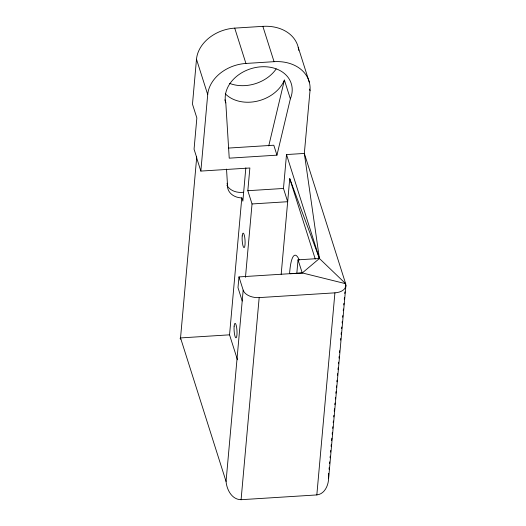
<?xml version="1.0" encoding="UTF-8"?>
<svg xmlns="http://www.w3.org/2000/svg" width="526" height="526" viewBox="0 0 526 526"><rect width="100%" height="100%" fill="white"/><g stroke="black" fill="none" stroke-linecap="round" stroke-linejoin="round"><path stroke-width="0.79" d="M298.768 50.424A39.601 30.561 -17.6 0 0 262.855 26.353L234.721 28.121A36.419 28.102 -17.6 0 0 196.494 59.241L192.477 104.168L196.855 117.962L194.061 149.193L196.685 157.471L180.536 337.922L226.062 481.435C226.726 489.568 231.821 499.654 241.086 499.7L316.83 494.927C324.562 494.111 328.309 485.649 328.599 478.719L345.911 285.335M245.464 277.34L252.033 203.956L247.831 190.708L249.863 167.991L200.853 171.081L207.704 94.568L196.494 59.241M237.456 359.771L229.546 334.832L241.802 197.875L240.56 197.855A18.206 14.051 -17.6 0 1 227.482 184.6L227.048 183.219M245.839 167.827L242.854 201.188L241.802 197.875M226.062 481.435L243.176 290.155L238.975 276.913L302.24 272.922L345.654 283.698L345.286 287.788M241.086 499.7L259.173 297.604A13.656 8.278 5.1 0 1 243.176 290.155M252.033 203.956L287.676 201.708L283.475 188.459L286.506 154.559L304.33 153.434L345.654 283.698A13.656 8.271 5 0 1 334.911 292.844L259.173 297.604M281.18 274.276L289.741 178.63L319.413 258.496L345.654 283.698M296.789 273.684L298.025 259.837L319.413 258.496L304.33 153.434L310.011 90.63L309.512 89.072M316.83 494.927L334.911 292.844M328.684 473.341L328.599 478.719M329.046 469.258L329.191 467.621M329.559 463.537L329.703 461.9M330.072 457.811L330.216 456.18M330.584 452.09L330.729 450.453M331.097 446.37L331.242 444.733M331.61 440.65L331.827 438.197M332.195 434.108L332.34 432.471M332.708 428.388L332.853 426.75M333.214 422.661L333.366 421.03M333.727 416.94L333.878 415.31M334.24 411.22L334.464 408.768M334.825 404.678L334.97 403.047M335.338 398.958L335.483 397.321M335.851 393.238L335.996 391.6M336.364 387.517L336.508 385.88M336.877 381.791L337.021 380.16M337.462 375.255L337.607 373.618M337.975 369.528L338.119 367.898M338.481 363.808L338.632 362.177M338.994 358.088L339.145 356.45M339.507 352.367L339.651 350.73M340.605 340.105L340.749 338.468M341.118 334.385L341.262 332.748M341.63 328.658L341.775 327.027M342.143 322.938L342.288 321.301M342.656 317.217L342.801 315.58M343.241 310.675L343.386 309.038M343.748 304.955L343.899 303.318M344.26 299.235L344.412 297.598M344.773 293.508L344.918 291.877M238.975 276.913L237.989 287.669L242.21 300.984M268.74 145.899L284.408 80.07A34.137 26.346 -17.6 0 1 257.339 101.137A34.137 26.346 -17.6 0 1 225.266 93.766M224.819 99.776L225.805 102.905L229.231 158.168L276.952 155.157L290.359 98.835L284.408 80.07M286.506 154.559L319.413 258.496L302.207 273.02L290.326 273.77M207.704 94.568A36.419 28.102 -17.6 0 1 245.925 63.449L274.059 61.68A39.601 30.561 -17.6 0 1 310.011 90.63M228.501 148.069L273.803 145.215L276.952 155.157M247.831 190.708L283.475 188.459M229.546 334.832L180.536 337.922L180.089 338.402L180.793 339.191M298.025 259.837L302.24 272.922M298.209 47.261L309.42 82.589M262.855 26.353L274.059 61.68M289.741 178.63L315.238 259.009M234.721 28.121L245.925 63.449M196.652 157.833L200.853 171.081M226.522 169.076L227.482 184.6M289.589 273.415A40.969 8.008 86.4 0 1 299.222 259.982M196.685 157.471A13.656 8.265 5.1 0 1 196.454 156.38M225.805 102.905A34.137 26.346 -17.6 0 1 261.133 66.795A34.137 26.346 -17.6 0 1 290.359 98.835M276.176 68.952A34.137 26.346 -17.6 0 1 229.435 83.332M243.663 192.26A18.206 14.051 -17.6 0 1 226.89 185.139M234.136 326.173A7.285 1.427 86.4 0 0 235.793 337.797A7.285 1.427 86.4 0 0 236.687 327.797A7.285 1.427 86.4 0 0 234.136 326.173M242.21 235.944A7.285 1.427 86.4 0 0 243.867 247.568A7.285 1.427 86.4 0 0 244.761 237.568A7.285 1.427 86.4 0 0 242.21 235.944"/></g></svg>
